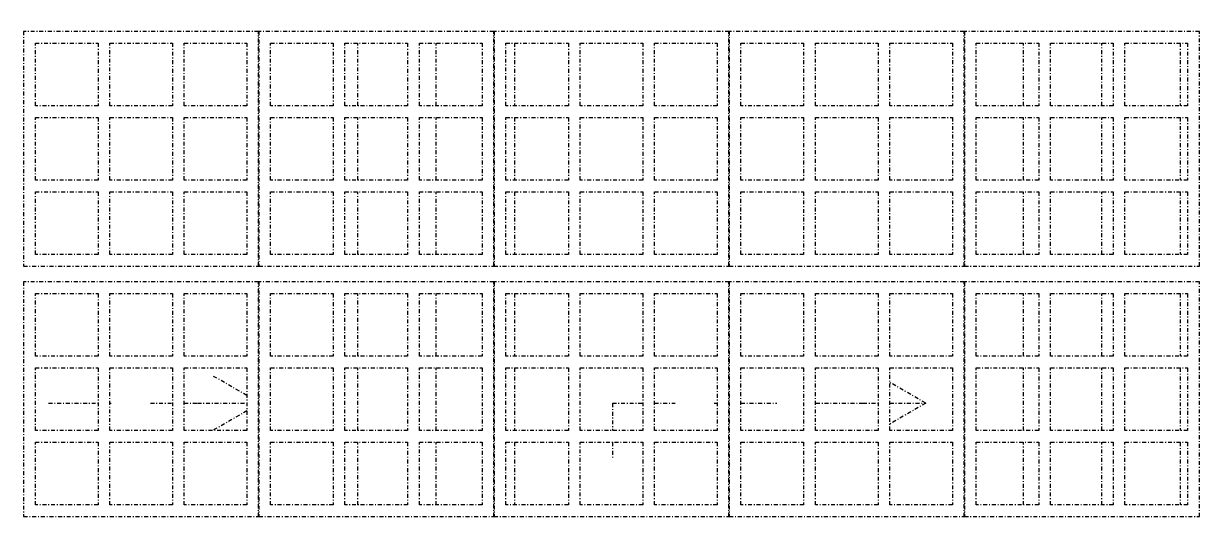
# Model space of a CAD drawing. Header units: metres. Extents: x -1783 to 21505, y -57 to 13660.
# Drawn here: x 12284.8 to 12435, y 7409.6 to 7473.6 of the extents above; entities that cross this region are included whole.
import ezdxf

# ---------------------------------------------------------------- set-up
doc = ezdxf.new("R2010")
doc.units = ezdxf.units.M
doc.header["$MEASUREMENT"] = 0
doc.linetypes.add('DASHDOT', pattern=[1, 0.5, -0.25, 0, -0.25])
doc.layers.add('cotas', color=7, linetype='Continuous')
doc.layers.add('P03', color=7, linetype='Continuous')

msp = doc.modelspace()

# ---------------------------------------------------------------- hatches: boundary and pattern name
at = {"layer": 'cotas'}
h = msp.add_hatch(color=7, dxfattribs=at)
h.dxf.hatch_style = 1
h.paths.add_polyline_path([(21504.961, 13659.963), (10304.961, 13659.963), (10304.961, 5739.963), (21504.961, 5739.963)])
h.paths.add_polyline_path([(10571.627, 13593.296), (21371.627, 13593.296), (21371.627, 5806.63), (10571.627, 5806.63)], flags=16)

# ---------------------------------------------------------------- linework, layer by layer
at = {"layer": 'P03', "linetype": 'DASHDOT'}
for p, q in [((12314.859, 7472.625), (12284.859, 7472.625)), ((12284.859, 7472.625), (12284.859, 7442.625)), ((12314.859, 7442.625), (12314.859, 7472.625)), ((12344.894, 7472.625), (12314.894, 7472.625)), ((12314.894, 7472.625), (12314.894, 7442.625)), ((12344.894, 7442.625), (12344.894, 7472.625)), ((12374.928, 7472.625), (12344.928, 7472.625)), ((12344.928, 7472.625), (12344.928, 7442.625)), ((12374.928, 7442.625), (12374.928, 7472.625)), ((12404.963, 7472.625), (12374.963, 7472.625)), ((12374.963, 7472.625), (12374.963, 7442.625)), ((12404.963, 7442.625), (12404.963, 7472.625)), ((12434.998, 7472.625), (12404.998, 7472.625)), ((12404.998, 7472.625), (12404.998, 7442.625)), ((12434.998, 7442.625), (12434.998, 7472.625)), ((12286.359, 7463.125), (12286.359, 7471.125)), ((12286.359, 7471.125), (12294.359, 7471.125)), ((12294.359, 7471.125), (12294.359, 7463.125)), ((12295.859, 7463.125), (12295.859, 7471.125)), ((12295.859, 7471.125), (12303.859, 7471.125)), ((12303.859, 7471.125), (12303.859, 7463.125)), ((12305.359, 7463.125), (12305.359, 7471.125)), ((12305.359, 7471.125), (12313.359, 7471.125)), ((12313.359, 7471.125), (12313.359, 7463.125)), ((12316.394, 7463.125), (12316.394, 7471.125)), ((12316.394, 7471.125), (12324.394, 7471.125)), ((12324.394, 7471.125), (12324.394, 7463.125)), ((12325.894, 7463.125), (12325.894, 7471.125)), ((12325.894, 7471.125), (12333.894, 7471.125)), ((12327.55, 7463.125), (12327.55, 7471.125)), ((12333.894, 7471.125), (12333.894, 7463.125)), ((12335.394, 7463.125), (12335.394, 7471.125)), ((12335.394, 7471.125), (12343.394, 7471.125)), ((12337.55, 7463.125), (12337.55, 7471.125)), ((12343.394, 7471.125), (12343.394, 7463.125)), ((12346.428, 7463.125), (12346.428, 7471.125)), ((12346.428, 7471.125), (12354.428, 7471.125)), ((12347.55, 7471.125), (12347.55, 7463.125)), ((12354.428, 7471.125), (12354.428, 7463.125)), ((12355.928, 7463.125), (12355.928, 7471.125)), ((12355.928, 7471.125), (12363.928, 7471.125)), ((12363.928, 7471.125), (12363.928, 7463.125)), ((12365.428, 7463.125), (12365.428, 7471.125)), ((12365.428, 7471.125), (12373.428, 7471.125)), ((12373.428, 7471.125), (12373.428, 7463.125)), ((12376.463, 7463.125), (12376.463, 7471.125)), ((12376.463, 7471.125), (12384.463, 7471.125)), ((12384.463, 7471.125), (12384.463, 7463.125)), ((12385.963, 7463.125), (12385.963, 7471.125)), ((12385.963, 7471.125), (12393.963, 7471.125)), ((12393.963, 7471.125), (12393.963, 7463.125)), ((12395.463, 7463.125), (12395.463, 7471.125)), ((12395.463, 7471.125), (12403.463, 7471.125)), ((12403.463, 7471.125), (12403.463, 7463.125)), ((12406.498, 7463.125), (12406.498, 7471.125)), ((12406.498, 7471.125), (12414.498, 7471.125)), ((12412.55, 7463.125), (12412.55, 7471.125)), ((12414.498, 7471.125), (12414.498, 7463.125)), ((12415.998, 7463.125), (12415.998, 7471.125)), ((12415.998, 7471.125), (12423.998, 7471.125)), ((12422.55, 7463.125), (12422.55, 7471.125)), ((12423.998, 7471.125), (12423.998, 7463.125)), ((12425.498, 7463.125), (12425.498, 7471.125)), ((12425.498, 7471.125), (12433.498, 7471.125)), ((12432.55, 7471.125), (12432.55, 7463.125)), ((12433.498, 7471.125), (12433.498, 7463.125)), ((12294.359, 7463.125), (12286.359, 7463.125)), ((12303.859, 7463.125), (12295.859, 7463.125)), ((12313.359, 7463.125), (12305.359, 7463.125)), ((12324.394, 7463.125), (12316.394, 7463.125)), ((12333.894, 7463.125), (12325.894, 7463.125)), ((12343.394, 7463.125), (12335.394, 7463.125)), ((12354.428, 7463.125), (12346.428, 7463.125)), ((12363.928, 7463.125), (12355.928, 7463.125)), ((12373.428, 7463.125), (12365.428, 7463.125)), ((12384.463, 7463.125), (12376.463, 7463.125)), ((12393.963, 7463.125), (12385.963, 7463.125)), ((12403.463, 7463.125), (12395.463, 7463.125)), ((12414.498, 7463.125), (12406.498, 7463.125)), ((12423.998, 7463.125), (12415.998, 7463.125)), ((12433.498, 7463.125), (12425.498, 7463.125)), ((12286.359, 7453.625), (12286.359, 7461.625)), ((12286.359, 7461.625), (12294.359, 7461.625)), ((12294.359, 7461.625), (12294.359, 7453.625)), ((12295.859, 7453.625), (12295.859, 7461.625)), ((12295.859, 7461.625), (12303.859, 7461.625)), ((12303.859, 7461.625), (12303.859, 7453.625)), ((12305.359, 7453.625), (12305.359, 7461.625)), ((12305.359, 7461.625), (12313.359, 7461.625)), ((12313.359, 7461.625), (12313.359, 7453.625)), ((12316.394, 7453.625), (12316.394, 7461.625)), ((12316.394, 7461.625), (12324.394, 7461.625)), ((12324.394, 7461.625), (12324.394, 7453.625)), ((12325.894, 7453.625), (12325.894, 7461.625)), ((12325.894, 7461.625), (12333.894, 7461.625)), ((12327.55, 7453.625), (12327.55, 7461.625)), ((12333.894, 7461.625), (12333.894, 7453.625)), ((12335.394, 7453.625), (12335.394, 7461.625)), ((12335.394, 7461.625), (12343.394, 7461.625)), ((12337.55, 7453.625), (12337.55, 7461.625)), ((12343.394, 7461.625), (12343.394, 7453.625)), ((12346.428, 7453.625), (12346.428, 7461.625)), ((12346.428, 7461.625), (12354.428, 7461.625)), ((12347.55, 7461.625), (12347.55, 7453.625)), ((12354.428, 7461.625), (12354.428, 7453.625)), ((12355.928, 7453.625), (12355.928, 7461.625)), ((12355.928, 7461.625), (12363.928, 7461.625)), ((12363.928, 7461.625), (12363.928, 7453.625)), ((12365.428, 7453.625), (12365.428, 7461.625)), ((12365.428, 7461.625), (12373.428, 7461.625)), ((12373.428, 7461.625), (12373.428, 7453.625)), ((12376.463, 7453.625), (12376.463, 7461.625)), ((12376.463, 7461.625), (12384.463, 7461.625)), ((12384.463, 7461.625), (12384.463, 7453.625)), ((12385.963, 7453.625), (12385.963, 7461.625)), ((12385.963, 7461.625), (12393.963, 7461.625)), ((12393.963, 7461.625), (12393.963, 7453.625)), ((12395.463, 7453.625), (12395.463, 7461.625)), ((12395.463, 7461.625), (12403.463, 7461.625)), ((12403.463, 7461.625), (12403.463, 7453.625)), ((12406.498, 7453.625), (12406.498, 7461.625)), ((12406.498, 7461.625), (12414.498, 7461.625)), ((12412.55, 7453.625), (12412.55, 7461.625)), ((12414.498, 7461.625), (12414.498, 7453.625)), ((12415.998, 7453.625), (12415.998, 7461.625)), ((12415.998, 7461.625), (12423.998, 7461.625)), ((12422.55, 7453.625), (12422.55, 7461.625)), ((12423.998, 7461.625), (12423.998, 7453.625)), ((12425.498, 7453.625), (12425.498, 7461.625)), ((12425.498, 7461.625), (12433.498, 7461.625)), ((12432.55, 7461.625), (12432.55, 7453.625)), ((12433.498, 7461.625), (12433.498, 7453.625)), ((12294.359, 7453.625), (12286.359, 7453.625)), ((12303.859, 7453.625), (12295.859, 7453.625)), ((12313.359, 7453.625), (12305.359, 7453.625)), ((12324.394, 7453.625), (12316.394, 7453.625)), ((12333.894, 7453.625), (12325.894, 7453.625)), ((12343.394, 7453.625), (12335.394, 7453.625)), ((12354.428, 7453.625), (12346.428, 7453.625)), ((12363.928, 7453.625), (12355.928, 7453.625)), ((12373.428, 7453.625), (12365.428, 7453.625)), ((12384.463, 7453.625), (12376.463, 7453.625)), ((12393.963, 7453.625), (12385.963, 7453.625)), ((12403.463, 7453.625), (12395.463, 7453.625)), ((12414.498, 7453.625), (12406.498, 7453.625)), ((12423.998, 7453.625), (12415.998, 7453.625)), ((12433.498, 7453.625), (12425.498, 7453.625)), ((12286.359, 7444.125), (12286.359, 7452.125)), ((12286.359, 7452.125), (12294.359, 7452.125)), ((12294.359, 7452.125), (12294.359, 7444.125)), ((12295.859, 7444.125), (12295.859, 7452.125)), ((12295.859, 7452.125), (12303.859, 7452.125)), ((12303.859, 7452.125), (12303.859, 7444.125)), ((12305.359, 7444.125), (12305.359, 7452.125)), ((12305.359, 7452.125), (12313.359, 7452.125)), ((12313.359, 7452.125), (12313.359, 7444.125)), ((12316.394, 7444.125), (12316.394, 7452.125)), ((12316.394, 7452.125), (12324.394, 7452.125)), ((12324.394, 7452.125), (12324.394, 7444.125)), ((12325.894, 7444.125), (12325.894, 7452.125)), ((12325.894, 7452.125), (12333.894, 7452.125)), ((12327.55, 7444.125), (12327.55, 7452.125)), ((12333.894, 7452.125), (12333.894, 7444.125)), ((12335.394, 7444.125), (12335.394, 7452.125)), ((12335.394, 7452.125), (12343.394, 7452.125)), ((12337.55, 7444.125), (12337.55, 7452.125)), ((12343.394, 7452.125), (12343.394, 7444.125)), ((12346.428, 7444.125), (12346.428, 7452.125)), ((12346.428, 7452.125), (12354.428, 7452.125)), ((12347.55, 7452.125), (12347.55, 7444.125)), ((12354.428, 7452.125), (12354.428, 7444.125)), ((12355.928, 7444.125), (12355.928, 7452.125)), ((12355.928, 7452.125), (12363.928, 7452.125)), ((12363.928, 7452.125), (12363.928, 7444.125)), ((12365.428, 7444.125), (12365.428, 7452.125)), ((12365.428, 7452.125), (12373.428, 7452.125)), ((12373.428, 7452.125), (12373.428, 7444.125)), ((12376.463, 7444.125), (12376.463, 7452.125)), ((12376.463, 7452.125), (12384.463, 7452.125)), ((12384.463, 7452.125), (12384.463, 7444.125)), ((12385.963, 7444.125), (12385.963, 7452.125)), ((12385.963, 7452.125), (12393.963, 7452.125)), ((12393.963, 7452.125), (12393.963, 7444.125)), ((12395.463, 7444.125), (12395.463, 7452.125)), ((12395.463, 7452.125), (12403.463, 7452.125)), ((12403.463, 7452.125), (12403.463, 7444.125)), ((12406.498, 7444.125), (12406.498, 7452.125)), ((12406.498, 7452.125), (12414.498, 7452.125)), ((12412.55, 7444.125), (12412.55, 7452.125)), ((12414.498, 7452.125), (12414.498, 7444.125)), ((12415.998, 7444.125), (12415.998, 7452.125)), ((12415.998, 7452.125), (12423.998, 7452.125)), ((12422.55, 7444.125), (12422.55, 7452.125)), ((12423.998, 7452.125), (12423.998, 7444.125)), ((12425.498, 7444.125), (12425.498, 7452.125)), ((12425.498, 7452.125), (12433.498, 7452.125)), ((12432.55, 7452.125), (12432.55, 7444.125)), ((12433.498, 7452.125), (12433.498, 7444.125)), ((12294.359, 7444.125), (12286.359, 7444.125)), ((12303.859, 7444.125), (12295.859, 7444.125)), ((12313.359, 7444.125), (12305.359, 7444.125)), ((12324.394, 7444.125), (12316.394, 7444.125)), ((12333.894, 7444.125), (12325.894, 7444.125)), ((12343.394, 7444.125), (12335.394, 7444.125)), ((12354.428, 7444.125), (12346.428, 7444.125)), ((12363.928, 7444.125), (12355.928, 7444.125)), ((12373.428, 7444.125), (12365.428, 7444.125)), ((12384.463, 7444.125), (12376.463, 7444.125)), ((12393.963, 7444.125), (12385.963, 7444.125)), ((12403.463, 7444.125), (12395.463, 7444.125)), ((12414.498, 7444.125), (12406.498, 7444.125)), ((12423.998, 7444.125), (12415.998, 7444.125)), ((12433.498, 7444.125), (12425.498, 7444.125)), ((12284.859, 7442.625), (12314.859, 7442.625)), ((12314.894, 7442.625), (12344.894, 7442.625)), ((12344.928, 7442.625), (12374.928, 7442.625)), ((12374.963, 7442.625), (12404.963, 7442.625)), ((12404.998, 7442.625), (12434.998, 7442.625)), ((12314.859, 7440.625), (12284.859, 7440.625)), ((12284.859, 7440.625), (12284.859, 7410.625)), ((12314.859, 7410.625), (12314.859, 7440.625)), ((12344.894, 7440.625), (12314.894, 7440.625)), ((12314.894, 7440.625), (12314.894, 7410.625)), ((12344.894, 7410.625), (12344.894, 7440.625)), ((12374.928, 7440.625), (12344.928, 7440.625)), ((12344.928, 7440.625), (12344.928, 7410.625)), ((12374.928, 7410.625), (12374.928, 7440.625)), ((12404.963, 7440.625), (12374.963, 7440.625)), ((12374.963, 7440.625), (12374.963, 7410.625)), ((12404.963, 7410.625), (12404.963, 7440.625)), ((12434.998, 7440.625), (12404.998, 7440.625)), ((12404.998, 7440.625), (12404.998, 7410.625)), ((12434.998, 7410.625), (12434.998, 7440.625)), ((12286.359, 7431.125), (12286.359, 7439.125)), ((12286.359, 7439.125), (12294.359, 7439.125)), ((12294.359, 7439.125), (12294.359, 7431.125)), ((12295.859, 7431.125), (12295.859, 7439.125)), ((12295.859, 7439.125), (12303.859, 7439.125)), ((12303.859, 7439.125), (12303.859, 7431.125)), ((12305.359, 7431.125), (12305.359, 7439.125)), ((12305.359, 7439.125), (12313.359, 7439.125)), ((12313.359, 7439.125), (12313.359, 7431.125)), ((12316.394, 7431.125), (12316.394, 7439.125)), ((12316.394, 7439.125), (12324.394, 7439.125)), ((12324.394, 7439.125), (12324.394, 7431.125)), ((12325.894, 7431.125), (12325.894, 7439.125)), ((12325.894, 7439.125), (12333.894, 7439.125)), ((12327.55, 7431.125), (12327.55, 7439.125)), ((12333.894, 7439.125), (12333.894, 7431.125)), ((12335.394, 7431.125), (12335.394, 7439.125)), ((12335.394, 7439.125), (12343.394, 7439.125)), ((12337.55, 7431.125), (12337.55, 7439.125)), ((12343.394, 7439.125), (12343.394, 7431.125)), ((12346.428, 7431.125), (12346.428, 7439.125)), ((12346.428, 7439.125), (12354.428, 7439.125)), ((12347.55, 7439.125), (12347.55, 7431.125)), ((12354.428, 7439.125), (12354.428, 7431.125)), ((12355.928, 7431.125), (12355.928, 7439.125)), ((12355.928, 7439.125), (12363.928, 7439.125)), ((12363.928, 7439.125), (12363.928, 7431.125)), ((12365.428, 7431.125), (12365.428, 7439.125)), ((12365.428, 7439.125), (12373.428, 7439.125)), ((12373.428, 7439.125), (12373.428, 7431.125)), ((12376.463, 7431.125), (12376.463, 7439.125)), ((12376.463, 7439.125), (12384.463, 7439.125)), ((12384.463, 7439.125), (12384.463, 7431.125)), ((12385.963, 7431.125), (12385.963, 7439.125)), ((12385.963, 7439.125), (12393.963, 7439.125)), ((12393.963, 7439.125), (12393.963, 7431.125)), ((12395.463, 7431.125), (12395.463, 7439.125)), ((12395.463, 7439.125), (12403.463, 7439.125)), ((12403.463, 7439.125), (12403.463, 7431.125)), ((12406.498, 7431.125), (12406.498, 7439.125)), ((12406.498, 7439.125), (12414.498, 7439.125)), ((12412.55, 7431.125), (12412.55, 7439.125)), ((12414.498, 7439.125), (12414.498, 7431.125)), ((12415.998, 7431.125), (12415.998, 7439.125)), ((12415.998, 7439.125), (12423.998, 7439.125)), ((12422.55, 7431.125), (12422.55, 7439.125)), ((12423.998, 7439.125), (12423.998, 7431.125)), ((12425.498, 7431.125), (12425.498, 7439.125)), ((12425.498, 7439.125), (12433.498, 7439.125)), ((12432.55, 7439.125), (12432.55, 7431.125)), ((12433.498, 7439.125), (12433.498, 7431.125)), ((12294.359, 7431.125), (12286.359, 7431.125)), ((12303.859, 7431.125), (12295.859, 7431.125)), ((12313.359, 7431.125), (12305.359, 7431.125)), ((12324.394, 7431.125), (12316.394, 7431.125)), ((12333.894, 7431.125), (12325.894, 7431.125)), ((12343.394, 7431.125), (12335.394, 7431.125)), ((12354.428, 7431.125), (12346.428, 7431.125)), ((12363.928, 7431.125), (12355.928, 7431.125)), ((12373.428, 7431.125), (12365.428, 7431.125)), ((12384.463, 7431.125), (12376.463, 7431.125)), ((12393.963, 7431.125), (12385.963, 7431.125)), ((12403.463, 7431.125), (12395.463, 7431.125)), ((12414.498, 7431.125), (12406.498, 7431.125)), ((12423.998, 7431.125), (12415.998, 7431.125)), ((12433.498, 7431.125), (12425.498, 7431.125)), ((12286.359, 7421.625), (12286.359, 7429.625)), ((12286.359, 7429.625), (12294.359, 7429.625)), ((12294.359, 7429.625), (12294.359, 7421.625)), ((12295.859, 7421.625), (12295.859, 7429.625)), ((12295.859, 7429.625), (12303.859, 7429.625)), ((12303.859, 7429.625), (12303.859, 7421.625)), ((12305.359, 7421.625), (12305.359, 7429.625)), ((12305.359, 7429.625), (12313.359, 7429.625)), ((12313.359, 7429.625), (12313.359, 7421.625)), ((12316.394, 7421.625), (12316.394, 7429.625)), ((12316.394, 7429.625), (12324.394, 7429.625)), ((12324.394, 7429.625), (12324.394, 7421.625)), ((12325.894, 7421.625), (12325.894, 7429.625)), ((12325.894, 7429.625), (12333.894, 7429.625)), ((12327.55, 7421.625), (12327.55, 7429.625)), ((12333.894, 7429.625), (12333.894, 7421.625)), ((12335.394, 7421.625), (12335.394, 7429.625)), ((12335.394, 7429.625), (12343.394, 7429.625)), ((12337.55, 7421.625), (12337.55, 7429.625)), ((12343.394, 7429.625), (12343.394, 7421.625)), ((12346.428, 7421.625), (12346.428, 7429.625)), ((12346.428, 7429.625), (12354.428, 7429.625)), ((12347.55, 7429.625), (12347.55, 7421.625)), ((12354.428, 7429.625), (12354.428, 7421.625)), ((12355.928, 7421.625), (12355.928, 7429.625)), ((12355.928, 7429.625), (12363.928, 7429.625)), ((12363.928, 7429.625), (12363.928, 7421.625)), ((12365.428, 7421.625), (12365.428, 7429.625)), ((12365.428, 7429.625), (12373.428, 7429.625)), ((12373.428, 7429.625), (12373.428, 7421.625)), ((12376.463, 7421.625), (12376.463, 7429.625)), ((12376.463, 7429.625), (12384.463, 7429.625)), ((12384.463, 7429.625), (12384.463, 7421.625)), ((12385.963, 7421.625), (12385.963, 7429.625)), ((12385.963, 7429.625), (12393.963, 7429.625)), ((12393.963, 7429.625), (12393.963, 7421.625)), ((12395.463, 7421.625), (12395.463, 7429.625)), ((12395.463, 7429.625), (12403.463, 7429.625)), ((12403.463, 7429.625), (12403.463, 7421.625)), ((12406.498, 7421.625), (12406.498, 7429.625)), ((12406.498, 7429.625), (12414.498, 7429.625)), ((12412.55, 7421.625), (12412.55, 7429.625)), ((12414.498, 7429.625), (12414.498, 7421.625)), ((12415.998, 7421.625), (12415.998, 7429.625)), ((12415.998, 7429.625), (12423.998, 7429.625)), ((12422.55, 7421.625), (12422.55, 7429.625)), ((12423.998, 7429.625), (12423.998, 7421.625)), ((12425.498, 7421.625), (12425.498, 7429.625)), ((12425.498, 7429.625), (12433.498, 7429.625)), ((12432.55, 7429.625), (12432.55, 7421.625)), ((12433.498, 7429.625), (12433.498, 7421.625)), ((12313.359, 7426.101), (12308.988, 7428.625)), ((12400.05, 7425.125), (12395.463, 7427.773)), ((12288.05, 7425.125), (12294.359, 7425.125)), ((12295.859, 7425.125), (12296.05, 7425.125)), ((12301.05, 7425.125), (12303.859, 7425.125)), ((12305.359, 7425.125), (12307.05, 7425.125)), ((12307.05, 7425.125), (12313.359, 7425.125)), ((12360.05, 7425.125), (12363.928, 7425.125)), ((12360.05, 7425.125), (12360.05, 7421.625)), ((12365.428, 7425.125), (12368.05, 7425.125)), ((12373.05, 7425.125), (12373.428, 7425.125)), ((12376.463, 7425.125), (12381.05, 7425.125)), ((12386.05, 7425.125), (12392.05, 7425.125)), ((12392.05, 7425.125), (12393.963, 7425.125)), ((12395.463, 7425.125), (12400.05, 7425.125)), ((12400.05, 7425.125), (12395.463, 7422.476)), ((12313.359, 7424.148), (12308.988, 7421.625)), ((12294.359, 7421.625), (12286.359, 7421.625)), ((12303.859, 7421.625), (12295.859, 7421.625)), ((12313.359, 7421.625), (12305.359, 7421.625)), ((12324.394, 7421.625), (12316.394, 7421.625)), ((12333.894, 7421.625), (12325.894, 7421.625)), ((12343.394, 7421.625), (12335.394, 7421.625)), ((12354.428, 7421.625), (12346.428, 7421.625)), ((12363.928, 7421.625), (12355.928, 7421.625)), ((12373.428, 7421.625), (12365.428, 7421.625)), ((12384.463, 7421.625), (12376.463, 7421.625)), ((12393.963, 7421.625), (12385.963, 7421.625)), ((12403.463, 7421.625), (12395.463, 7421.625)), ((12414.498, 7421.625), (12406.498, 7421.625)), ((12423.998, 7421.625), (12415.998, 7421.625)), ((12433.498, 7421.625), (12425.498, 7421.625)), ((12286.359, 7412.125), (12286.359, 7420.125)), ((12286.359, 7420.125), (12294.359, 7420.125)), ((12294.359, 7420.125), (12294.359, 7412.125)), ((12295.859, 7412.125), (12295.859, 7420.125)), ((12295.859, 7420.125), (12303.859, 7420.125)), ((12303.859, 7420.125), (12303.859, 7412.125)), ((12305.359, 7412.125), (12305.359, 7420.125)), ((12305.359, 7420.125), (12313.359, 7420.125)), ((12313.359, 7420.125), (12313.359, 7412.125)), ((12316.394, 7412.125), (12316.394, 7420.125)), ((12316.394, 7420.125), (12324.394, 7420.125)), ((12324.394, 7420.125), (12324.394, 7412.125)), ((12325.894, 7412.125), (12325.894, 7420.125)), ((12325.894, 7420.125), (12333.894, 7420.125)), ((12327.55, 7412.125), (12327.55, 7420.125)), ((12333.894, 7420.125), (12333.894, 7412.125)), ((12335.394, 7412.125), (12335.394, 7420.125)), ((12335.394, 7420.125), (12343.394, 7420.125)), ((12337.55, 7412.125), (12337.55, 7420.125)), ((12343.394, 7420.125), (12343.394, 7412.125)), ((12346.428, 7412.125), (12346.428, 7420.125)), ((12346.428, 7420.125), (12354.428, 7420.125)), ((12347.55, 7420.125), (12347.55, 7412.125)), ((12354.428, 7420.125), (12354.428, 7412.125)), ((12355.928, 7412.125), (12355.928, 7420.125)), ((12355.928, 7420.125), (12363.928, 7420.125)), ((12360.05, 7420.125), (12360.05, 7418.125)), ((12363.928, 7420.125), (12363.928, 7412.125)), ((12365.428, 7412.125), (12365.428, 7420.125)), ((12365.428, 7420.125), (12373.428, 7420.125)), ((12373.428, 7420.125), (12373.428, 7412.125)), ((12376.463, 7412.125), (12376.463, 7420.125)), ((12376.463, 7420.125), (12384.463, 7420.125)), ((12384.463, 7420.125), (12384.463, 7412.125)), ((12385.963, 7412.125), (12385.963, 7420.125)), ((12385.963, 7420.125), (12393.963, 7420.125)), ((12393.963, 7420.125), (12393.963, 7412.125)), ((12395.463, 7412.125), (12395.463, 7420.125)), ((12395.463, 7420.125), (12403.463, 7420.125)), ((12403.463, 7420.125), (12403.463, 7412.125)), ((12406.498, 7412.125), (12406.498, 7420.125)), ((12406.498, 7420.125), (12414.498, 7420.125)), ((12412.55, 7412.125), (12412.55, 7420.125)), ((12414.498, 7420.125), (12414.498, 7412.125)), ((12415.998, 7412.125), (12415.998, 7420.125)), ((12415.998, 7420.125), (12423.998, 7420.125)), ((12422.55, 7412.125), (12422.55, 7420.125)), ((12423.998, 7420.125), (12423.998, 7412.125)), ((12425.498, 7412.125), (12425.498, 7420.125)), ((12425.498, 7420.125), (12433.498, 7420.125)), ((12432.55, 7420.125), (12432.55, 7412.125)), ((12433.498, 7420.125), (12433.498, 7412.125)), ((12294.359, 7412.125), (12286.359, 7412.125)), ((12303.859, 7412.125), (12295.859, 7412.125)), ((12313.359, 7412.125), (12305.359, 7412.125)), ((12324.394, 7412.125), (12316.394, 7412.125)), ((12333.894, 7412.125), (12325.894, 7412.125)), ((12343.394, 7412.125), (12335.394, 7412.125)), ((12354.428, 7412.125), (12346.428, 7412.125)), ((12363.928, 7412.125), (12355.928, 7412.125)), ((12373.428, 7412.125), (12365.428, 7412.125)), ((12384.463, 7412.125), (12376.463, 7412.125)), ((12393.963, 7412.125), (12385.963, 7412.125)), ((12403.463, 7412.125), (12395.463, 7412.125)), ((12414.498, 7412.125), (12406.498, 7412.125)), ((12423.998, 7412.125), (12415.998, 7412.125)), ((12433.498, 7412.125), (12425.498, 7412.125)), ((12284.859, 7410.625), (12314.859, 7410.625)), ((12314.894, 7410.625), (12344.894, 7410.625)), ((12344.928, 7410.625), (12374.928, 7410.625)), ((12374.963, 7410.625), (12404.963, 7410.625)), ((12404.998, 7410.625), (12434.998, 7410.625))]:
    msp.add_line(p, q, dxfattribs=at)

doc.saveas('drawing.dxf')
